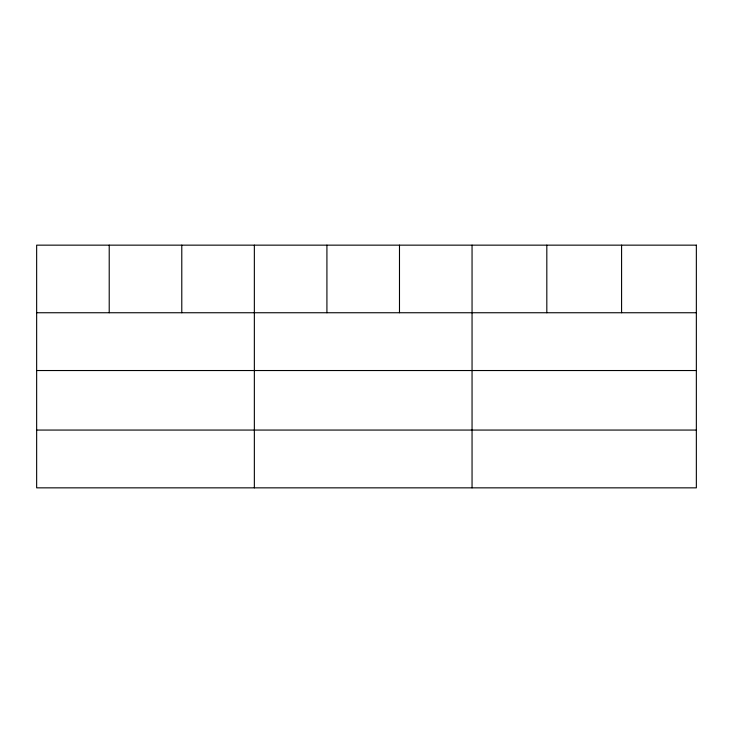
<?xml version="1.0" encoding="UTF-8"?>
<svg xmlns="http://www.w3.org/2000/svg" width="733" height="733" viewBox="0 0 733 733"><rect width="100%" height="100%" fill="white"/><g stroke="black" fill="none" stroke-linecap="round" stroke-linejoin="round"><path stroke-width="1.1" d="M36.65 312.744L696.35 312.744M36.65 370.531L696.35 370.531M36.65 430.06L696.35 430.06M621.584 245.152L621.584 312.744M546.818 245.152L546.818 312.744M472.052 245.152L472.052 487.848M399.485 245.152L399.485 312.744M326.918 245.152L326.918 312.744M254.351 245.152L254.351 487.848M181.784 245.152L181.784 312.744M109.217 245.152L109.217 312.744M696.35 245.152L36.65 245.152L36.65 487.848L696.35 487.848L696.35 245.152"/></g></svg>
